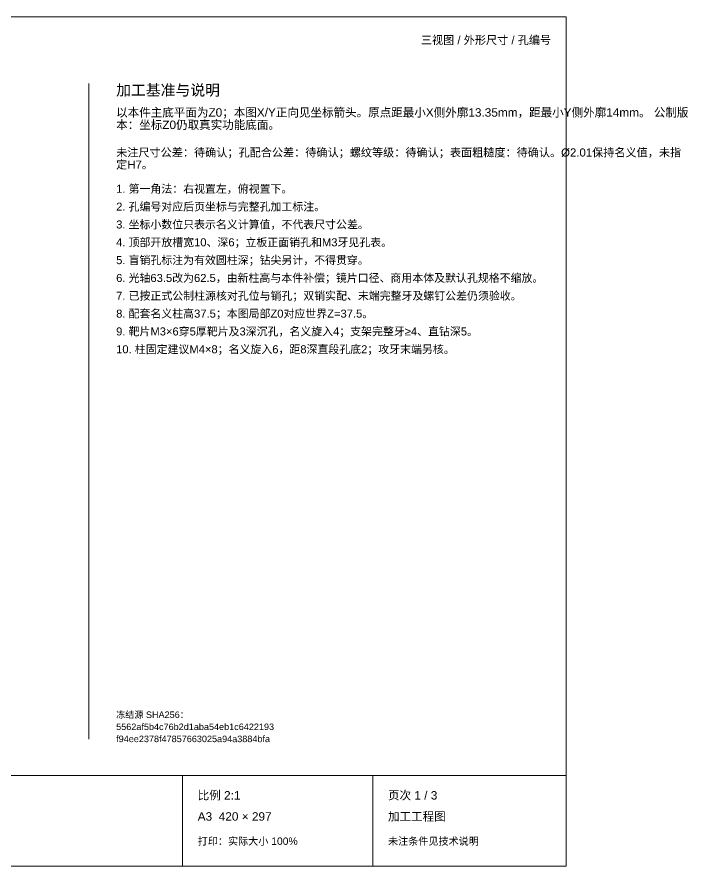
# Paper-space layout '01_三视图' of a CAD drawing. Header units: millimetres. Extents: x 8 to 452, y 8 to 289.
# Drawn here: x 230.2 to 452.3, y 8 to 289 of the extents above; entities that cross this region are included whole.
import ezdxf
from ezdxf.enums import TextEntityAlignment as Align

# ---------------------------------------------------------------- set-up
doc = ezdxf.new("R2010")
doc.units = ezdxf.units.MM
doc.layers.add('ANNOTATIONS', color=7, linetype='CONTINUOUS', lineweight=18)
doc.styles.add('CJK', font='Arial Unicode.ttf')

psp = doc.layouts.new('01_三视图')

# ---------------------------------------------------------------- linework, layer by layer
at = {"layer": 'ANNOTATIONS'}
for p, q in [((412, 289), (8, 289)), ((412, 8), (412, 289)), ((254, 50), (254, 267)), ((8, 38), (412, 38)), ((285, 8), (285, 38)), ((348, 8), (348, 38)), ((8, 8), (412, 8))]:
    psp.add_line(p, q, dxfattribs=at)

# ---------------------------------------------------------------- texts
at = {"layer": 'ANNOTATIONS', "style": 'CJK'}
psp.add_text('三视图 / 外形尺寸 / 孔编号', height=2.7, dxfattribs=at).set_placement((407, 280), align=Align.RIGHT)
for s, height, p in [('加工基准与说明', 3.6, (263, 263)), ('以本件主底平面为Z0；本图X/Y正向见坐标箭头。原点距最小X侧外廓13.35mm，距最小Y侧外廓14mm。 公制版', 2.8, (263, 256)), ('本：坐标Z0仍取真实功能底面。', 2.8, (263, 251.9)), ('未注尺寸公差：待确认；孔配合公差：待确认；螺纹等级：待确认；表面粗糙度：待确认。Ø2.01保持名义值，未指', 2.7, (263, 242.8)), ('定H7。', 2.7, (263, 238.8)), ('1. 第一角法：右视置左，俯视置下。', 2.65, (263, 230.8)), ('2. 孔编号对应后页坐标与完整孔加工标注。', 2.65, (263, 224.9)), ('3. 坐标小数位只表示名义计算值，不代表尺寸公差。', 2.65, (263, 219)), ('4. 顶部开放槽宽10、深6；立板正面销孔和M3牙见孔表。', 2.65, (263, 213.1)), ('5. 盲销孔标注为有效圆柱深；钻尖另计，不得贯穿。', 2.65, (263, 207.2)), ('6. 光轴63.5改为62.5，由新柱高与本件补偿；镜片口径、商用本体及默认孔规格不缩放。', 2.65, (263, 201.3)), ('7. 已按正式公制柱源核对孔位与销孔；双销实配、末端完整牙及螺钉公差仍须验收。', 2.65, (263, 195.4)), ('8. 配套名义柱高37.5；本图局部Z0对应世界Z=37.5。', 2.65, (263, 189.5)), ('9. 靶片M3×6穿5厚靶片及3深沉孔，名义旋入4；支架完整牙≥4、直钻深5。', 2.65, (263, 183.6)), ('10. 柱固定建议M4×8；名义旋入6，距8深直段孔底2；攻牙末端另核。', 2.65, (263, 177.7)), ('冻结源 SHA256：', 2.15, (263, 57)), ('5562af5b4c76b2d1aba54eb1c6422193', 2.15, (263, 53)), ('f94ee2378f47857663025a94a3884bfa', 2.15, (263, 49)), ('比例 2:1', 2.8, (290, 30)), ('页次 1 / 3', 2.8, (353, 30)), ('A3  420 × 297', 2.8, (290, 23)), ('加工工程图', 2.8, (353, 23)), ('打印：实际大小 100%', 2.45, (290, 15)), ('未注条件见技术说明', 2.45, (353, 15))]:
    psp.add_text(s, height=height, dxfattribs=at).set_placement(p)

doc.saveas('drawing.dxf')
